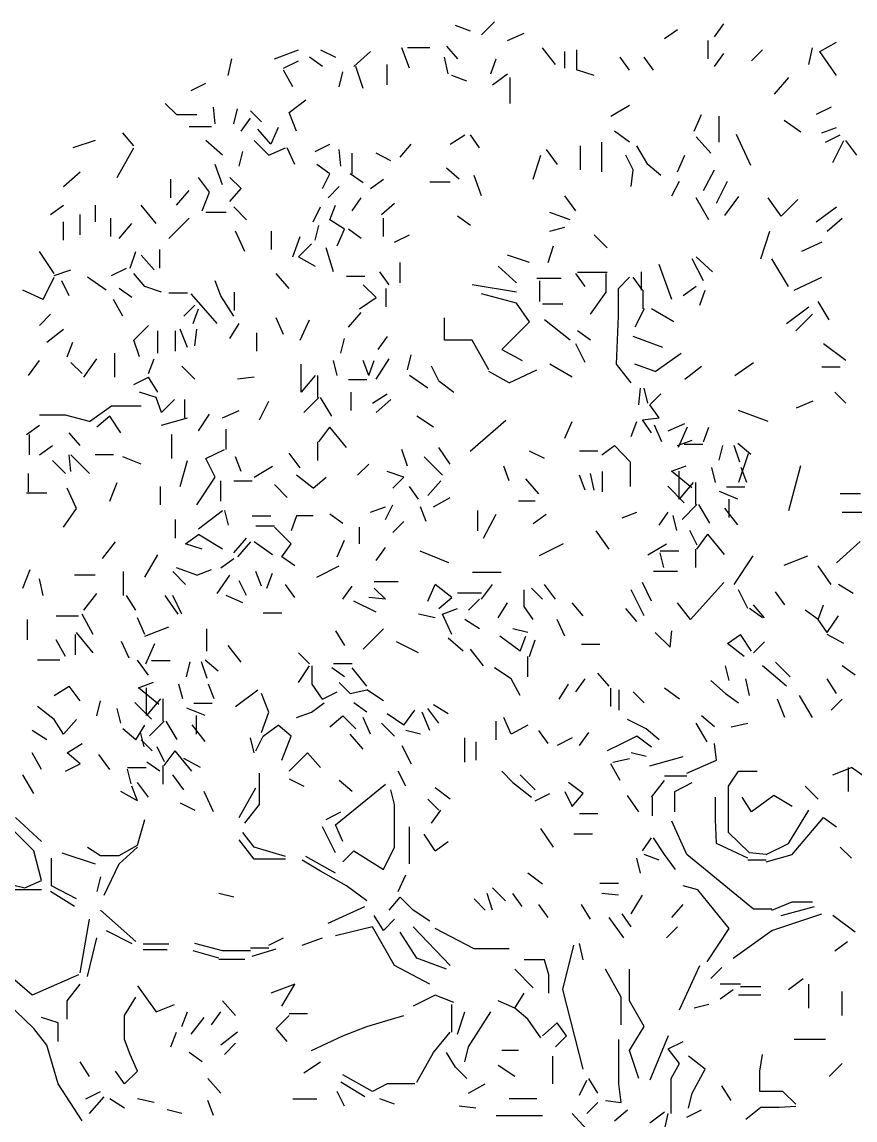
# Model space of a CAD drawing. Header units: inches. Extents: x 23 to 215, y 9 to 133.
# Drawn here: x 80.7 to 140.8, y 53.8 to 132.9 of the extents above; entities that cross this region are included whole.
import ezdxf

# ---------------------------------------------------------------- set-up
doc = ezdxf.new("R2010")
doc.units = ezdxf.units.IN
doc.header["$MEASUREMENT"] = 0
doc.layers.add('Standard', color=7, linetype='Continuous')

# ---------------------------------------------------------------- blocks, each defined once
blk = doc.blocks.new('A$C43622B4E')
at = {"layer": 'Standard', "color": 3, "linetype": 'Continuous'}
for p, q in [((91.333, 122.585), (92.267, 123.519)), ((90.533, 122.852), (89.467, 123.252)), ((93.2, 122.185), (94.4, 122.719)), ((104.533, 122.319), (105.467, 122.985)), ((108.133, 122.452), (108.8, 123.385)), ((107.667, 120.852), (107.667, 122.185)), ((115.733, 121.385), (116.933, 122.052)), ((76.4, 120.852), (78.133, 121.519)), ((79.733, 121.519), (80.8, 120.985)), ((82.133, 120.319), (83.333, 121.385)), ((86.133, 120.185), (85.6, 121.652)), ((87.6, 121.652), (86, 121.652)), ((88.8, 121.785), (89.6, 120.852)), ((96.667, 120.452), (95.733, 121.652)), ((97.333, 120.185), (97.333, 121.385)), ((98.2, 120.052), (98.2, 121.519)), ((108.133, 120.319), (108.8, 121.252)), ((110.8, 120.719), (111.6, 121.519)), ((114.933, 120.452), (115.2, 121.652)), ((116.933, 119.652), (115.733, 121.385)), ((73.067, 119.652), (73.333, 120.852)), ((77.067, 120.185), (78.133, 120.719)), ((79.867, 120.319), (78.933, 120.985)), ((82.8, 118.719), (82.267, 120.319)), ((84.533, 118.985), (84.533, 120.452)), ((88.933, 119.785), (88.667, 120.985)), ((92, 119.785), (92.4, 120.852)), ((102, 120.052), (101.333, 120.985)), ((103.733, 120.052), (103.067, 120.985)), ((77.733, 118.852), (77.067, 120.052)), ((81.067, 118.852), (81.333, 119.919)), ((90.267, 119.252), (89.2, 119.652)), ((92.133, 118.985), (93.2, 119.785)), ((93.4, 117.652), (93.4, 119.519)), ((99.467, 119.652), (98.267, 120.052)), ((112.47, 118.312), (113.499, 119.513)), ((70.4, 118.585), (71.467, 119.119)), ((77.467, 116.985), (78.667, 117.919)), ((69.333, 116.852), (68.533, 117.652)), ((72.133, 116.185), (72, 117.385)), ((73.467, 116.185), (73.733, 117.252)), ((75.467, 116.319), (74.667, 117.119)), ((100.667, 116.719), (102, 117.519)), ((116.533, 117.385), (115.467, 116.852)), ((69.333, 116.852), (70.8, 116.852)), ((74, 115.652), (74.667, 116.585)), ((78, 115.652), (77.467, 116.985)), ((106.667, 115.652), (107.2, 116.852)), ((108.467, 114.852), (108.467, 116.719)), ((114.356, 115.569), (113.156, 116.426)), ((70.267, 115.985), (71.867, 115.985)), ((76.133, 114.719), (75.2, 115.785)), ((76.667, 115.919), (76.133, 114.719)), ((102, 114.852), (100.933, 115.652)), ((115.867, 115.519), (116.933, 115.919)), ((63.467, 114.985), (61.867, 114.452)), ((66.267, 114.585), (65.467, 115.519)), ((72.667, 113.919), (71.467, 114.985)), ((76, 113.919), (74.933, 114.985)), ((89.067, 114.719), (90.133, 115.385)), ((91.2, 114.452), (90.533, 115.385)), ((100, 112.719), (100, 114.852)), ((107.867, 114.052), (106.8, 115.252)), ((110.756, 113.168), (109.727, 115.397)), ((116.133, 114.852), (117.2, 115.385)), ((116.667, 113.385), (117.467, 114.985)), ((118.4, 113.919), (117.6, 114.985)), ((65.067, 112.319), (66.267, 114.452)), ((73.867, 113.119), (74.133, 114.185)), ((76, 113.919), (77.2, 114.452)), ((77.867, 113.252), (77.333, 114.452)), ((79.333, 114.185), (80.4, 114.719)), ((81.2, 113.119), (81.067, 114.319)), ((82, 112.585), (82, 114.052)), ((84.8, 113.519), (83.733, 114.052)), ((85.467, 113.785), (86.267, 114.719)), ((96, 114.319), (96.8, 113.252)), ((98.467, 112.852), (98.467, 114.585)), ((103.333, 113.252), (102.533, 114.585)), ((72.667, 111.785), (72.133, 113.252)), ((80.4, 112.585), (79.467, 113.252)), ((95.067, 112.185), (95.6, 113.919)), ((102.267, 112.852), (101.733, 113.919)), ((104.267, 112.452), (103.333, 113.252)), ((105.467, 112.719), (106, 113.919)), ((61.2, 111.652), (62.4, 112.719)), ((79.867, 111.519), (80.4, 112.585)), ((82.8, 111.919), (81.867, 112.585)), ((89.733, 112.185), (88.8, 112.985)), ((91.333, 110.985), (90.8, 112.452)), ((102.133, 111.652), (102.267, 112.852)), ((107.333, 111.385), (108.133, 112.852)), ((68.933, 110.852), (68.933, 112.185)), ((71.733, 111.252), (70.933, 112.319)), ((74, 111.519), (73.2, 112.319)), ((80.267, 110.852), (81.067, 111.652)), ((83.333, 111.519), (84.267, 112.185)), ((89.067, 111.985), (87.6, 111.985)), ((105.067, 110.985), (105.6, 112.052)), ((108.267, 110.452), (109.067, 112.052)), ((69.333, 110.319), (70.267, 111.385)), ((71.2, 109.919), (71.733, 111.252)), ((73.2, 110.585), (74, 111.519)), ((82, 109.919), (82.667, 110.852)), ((98.133, 109.919), (97.333, 110.985)), ((107.733, 109.252), (106.8, 110.852)), ((108.87, 109.568), (109.898, 110.939)), ((112.933, 109.519), (112, 110.852)), ((60.267, 109.652), (61.2, 110.319)), ((63.467, 110.319), (63.467, 109.119)), ((67.867, 108.985), (66.8, 110.319)), ((74.4, 109.252), (73.467, 110.185)), ((79.2, 109.119), (79.733, 110.185)), ((80.4, 109.252), (80.8, 110.319)), ((84.133, 109.652), (85.067, 110.452)), ((112.933, 109.519), (114.133, 110.719)), ((115.467, 109.119), (116.933, 110.185)), ((62.4, 108.185), (62.4, 109.652)), ((64.6, 108.052), (64.6, 109.385)), ((68.8, 107.919), (70.267, 109.385)), ((72.933, 109.785), (71.467, 109.785)), ((81.467, 108.585), (80.4, 109.252)), ((84.267, 108.052), (84.267, 109.385)), ((90.533, 108.852), (89.6, 109.519)), ((97.733, 109.252), (96.267, 109.785)), ((116.267, 108.452), (117.333, 109.385)), ((61.2, 107.785), (61.2, 109.119)), ((65.2, 107.919), (66.133, 108.985)), ((74.267, 106.985), (73.6, 108.452)), ((76.2, 107.119), (76.2, 108.452)), ((79.333, 107.785), (79.6, 108.852)), ((80.933, 107.385), (81.467, 108.585)), ((82.667, 107.919), (81.733, 108.585)), ((96.267, 108.452), (97.333, 108.719)), ((111.467, 106.452), (112.133, 108.452)), ((77.733, 106.585), (78.267, 108.052)), ((85.067, 107.652), (86.133, 108.185)), ((100.4, 107.252), (99.467, 108.185)), ((115.867, 107.652), (114.4, 106.985)), ((60.533, 105.385), (59.467, 106.985)), ((66, 105.785), (66.4, 106.985)), ((68.133, 105.785), (68.133, 107.119)), ((78.133, 106.585), (79.067, 107.519)), ((80.667, 105.519), (80.133, 107.252)), ((96.133, 106.185), (96.533, 107.385)), ((67.733, 105.652), (66.8, 106.719)), ((78.133, 106.585), (79.333, 105.919)), ((85.467, 104.719), (85.467, 106.185)), ((94.8, 106.185), (93.2, 106.719)), ((105.067, 103.519), (104.133, 106.052)), ((107.333, 104.852), (106.533, 106.452)), ((108, 105.519), (106.8, 106.585)), ((113.467, 104.452), (112.267, 106.452)), ((60.533, 105.252), (61.733, 105.652)), ((64.667, 105.252), (65.733, 105.785)), ((67.067, 104.452), (66.267, 105.385)), ((77.467, 104.319), (76.533, 105.385)), ((84.667, 104.585), (84, 105.519)), ((93.867, 104.719), (92.533, 105.919)), ((98.8, 104.452), (98.133, 105.385)), ((100.4, 105.452), (98.267, 105.452)), ((100.333, 104.052), (100.333, 105.385)), ((102.867, 104.185), (102.867, 105.519)), ((59.733, 103.519), (60.533, 105.119)), ((61.6, 103.785), (61.067, 104.852)), ((64.267, 104.185), (62.933, 105.119)), ((72.533, 103.785), (72.133, 104.852)), ((82.933, 105.185), (81.6, 105.185)), ((83.733, 103.652), (82.8, 104.585)), ((93.867, 104.052), (90.667, 104.585)), ((95.333, 105.052), (97.067, 105.052)), ((95.533, 103.385), (95.533, 104.852)), ((101.2, 104.319), (102, 105.119)), ((102.933, 104.185), (102.267, 105.119)), ((113.867, 104.185), (115.867, 105.119)), ((59.733, 103.519), (58.267, 104.185)), ((66.133, 103.652), (65.2, 104.319)), ((68.267, 104.052), (67.067, 104.452)), ((70.133, 103.985), (68.8, 103.985)), ((71.467, 102.719), (70.4, 103.919)), ((73.467, 102.319), (72.533, 103.785)), ((73.533, 102.719), (73.533, 104.052)), ((84.467, 102.985), (84.467, 104.319)), ((93.867, 103.252), (91.333, 103.919)), ((99.2, 102.452), (100.333, 104.052)), ((101.2, 102.319), (101.2, 104.319)), ((103, 102.852), (103, 104.185)), ((106.8, 104.452), (105.867, 103.785)), ((107.067, 103.119), (107.467, 104.185)), ((65.467, 102.319), (64.8, 103.519)), ((69.867, 102.319), (70.667, 103.119)), ((82.533, 102.852), (83.733, 103.652)), ((94.8, 101.919), (93.867, 103.252)), ((97.2, 103.185), (95.733, 103.185)), ((113.333, 101.785), (114.933, 102.985)), ((116.4, 102.052), (115.6, 103.385)), ((59.467, 101.652), (60.267, 102.452)), ((70.533, 101.785), (70.933, 102.852)), ((72.267, 101.785), (71.467, 102.719)), ((77.067, 100.985), (76.533, 102.185)), ((81.733, 101.519), (82.667, 102.585)), ((88.667, 100.585), (88.667, 102.185)), ((101.067, 98.852), (101.2, 102.319)), ((103.067, 102.852), (102.4, 101.519)), ((105.2, 101.919), (103.6, 102.852)), ((114, 101.252), (115.2, 102.452)), ((60, 100.452), (61.2, 101.385)), ((66.267, 100.585), (67.333, 101.652)), ((70.133, 100.052), (69.6, 101.385)), ((70.667, 100.185), (70.8, 101.385)), ((73.2, 100.719), (73.867, 101.785)), ((78.267, 100.585), (78.933, 102.052)), ((92.8, 99.919), (94.8, 101.919)), ((97.733, 100.585), (95.867, 102.052)), ((66.667, 99.385), (66.267, 100.585)), ((68, 99.652), (68, 101.252)), ((69.267, 99.785), (69.267, 101.252)), ((75.133, 99.785), (75.133, 101.119)), ((81.2, 99.652), (81.467, 100.719)), ((84.533, 100.852), (83.867, 99.919)), ((90.667, 100.585), (88.667, 100.585)), ((91.867, 98.452), (90.667, 100.585)), ((99.2, 100.585), (98.267, 101.252)), ((104.4, 100.052), (102.267, 100.852)), ((61.467, 99.385), (61.867, 100.452)), ((92.8, 99.919), (94.267, 99.119)), ((98.8, 98.985), (98.133, 100.319)), ((117.6, 99.119), (116, 100.319)), ((58.667, 98.052), (59.467, 99.119)), ((62.533, 98.185), (61.733, 98.985)), ((62.667, 97.919), (63.6, 99.252)), ((64.867, 99.652), (64.867, 97.919)), ((67.333, 98.185), (67.733, 99.252)), ((80.933, 98.052), (80.667, 99.119)), ((83.2, 98.052), (82.8, 99.119)), ((83.2, 98.052), (83.6, 99.119)), ((83.733, 97.785), (84.667, 99.252)), ((86, 98.452), (86.267, 99.519)), ((103.867, 98.319), (105.733, 99.652)), ((109.6, 98.052), (110.933, 98.985)), ((70.667, 97.785), (69.733, 98.719)), ((78.333, 96.852), (78.333, 98.852)), ((88.267, 97.652), (87.733, 98.719)), ((93.333, 97.519), (91.867, 98.319)), ((93.333, 97.519), (95.333, 98.452)), ((97.867, 97.919), (96.267, 98.852)), ((102.133, 97.519), (101.067, 98.852)), ((103.867, 98.319), (102.4, 98.852)), ((106, 97.785), (107.2, 98.719)), ((117.2, 98.652), (115.867, 98.652)), ((66.267, 97.385), (67.333, 97.919)), ((68, 96.852), (67.333, 97.919)), ((74.933, 97.919), (73.733, 97.785)), ((79.333, 98.052), (78.333, 96.852)), ((79.533, 96.452), (79.533, 98.052)), ((83.067, 97.719), (81.733, 97.719)), ((87.467, 97.119), (86.133, 98.052)), ((88.267, 97.652), (89.333, 96.852)), ((67.867, 96.452), (66.667, 96.852)), ((81.933, 95.519), (81.933, 96.852)), ((83.467, 96.052), (84.533, 96.719)), ((102.667, 95.919), (102.8, 97.119)), ((103.333, 96.052), (103.067, 97.119)), ((103.467, 95.919), (104.267, 96.719)), ((117.6, 96.052), (116.8, 96.852)), ((63.067, 94.719), (64.667, 95.852)), ((64.667, 95.852), (66.8, 95.852)), ((68.267, 95.385), (67.867, 96.452)), ((68.267, 95.385), (69.2, 96.319)), ((69.933, 94.985), (69.933, 96.319)), ((75.333, 94.852), (76, 96.185)), ((78.533, 95.385), (79.6, 96.452)), ((80.533, 95.119), (79.733, 96.452)), ((83.733, 95.385), (84.8, 96.319)), ((104.133, 94.985), (103.467, 95.919)), ((115.214, 96.193), (114.014, 95.679)), ((61.333, 95.185), (59.467, 95.185)), ((63.067, 94.719), (61.333, 95.185)), ((64.533, 95.119), (63.6, 94.319)), ((65.333, 93.919), (64.533, 95.119)), ((68.267, 94.452), (70.133, 94.985)), ((70.933, 94.052), (71.733, 95.252)), ((72.667, 94.985), (73.867, 95.519)), ((87.867, 94.319), (86.667, 95.119)), ((102.933, 94.852), (104.133, 94.985)), ((112, 94.719), (109.867, 95.519)), ((58.533, 93.785), (59.467, 94.452)), ((72.933, 92.719), (72.933, 94.185)), ((79.6, 93.252), (80.4, 94.319)), ((81.6, 92.852), (80.4, 94.319)), ((90.522, 92.592), (93.094, 94.821)), ((97.333, 93.519), (97.867, 94.719)), ((102.133, 93.652), (102.533, 94.719)), ((103.6, 93.919), (102.933, 94.852)), ((104.33, 93.269), (103.797, 94.469)), ((104.8, 94.052), (106, 94.585)), ((105.53, 92.869), (106.197, 94.336)), ((107.333, 93.252), (107.733, 94.319)), ((58.733, 92.319), (58.733, 93.785)), ((62.4, 92.985), (61.6, 93.919)), ((69, 92.052), (69, 93.785)), ((105.467, 92.985), (106.533, 93.385)), ((59.467, 92.319), (60.4, 92.985)), ((71.467, 92.052), (72.8, 92.719)), ((79.533, 91.919), (79.533, 93.252)), ((86, 91.519), (85.6, 92.719)), ((89.067, 91.652), (88.267, 92.852)), ((100, 92.319), (100.933, 92.985)), ((102.067, 91.785), (100.933, 92.985)), ((107.29, 93.073), (105.957, 93.073)), ((108.463, 91.936), (108.73, 93.003)), ((109.957, 91.806), (109.557, 93.006)), ((110.757, 92.34), (109.823, 93.14)), ((61.333, 90.985), (60.4, 91.919)), ((61.733, 91.119), (61.6, 92.319)), ((63.067, 90.985), (61.733, 92.319)), ((64.8, 92.319), (63.467, 92.319)), ((66.8, 91.652), (65.467, 92.185)), ((69.6, 90.052), (70.133, 91.919)), ((72.133, 90.719), (71.467, 92.052)), ((74, 91.119), (73.6, 92.185)), ((78.267, 91.385), (77.467, 92.452)), ((88.533, 90.852), (87.2, 92.185)), ((95.867, 92.052), (94.8, 92.585)), ((99.733, 92.585), (98.4, 92.585)), ((109.898, 90.363), (110.584, 92.421)), ((74.933, 90.719), (76.267, 91.519)), ((82.4, 90.852), (83.2, 91.652)), ((85.733, 90.719), (84.533, 91.119)), ((93.333, 90.452), (92.933, 91.519)), ((100.067, 89.652), (100.067, 91.119)), ((102.067, 90.052), (102.067, 91.785)), ((105.023, 91.14), (106.09, 91.54)), ((106.49, 89.94), (105.023, 91.14)), ((105.597, 89.136), (105.597, 91.136)), ((108.197, 90.336), (107.93, 91.403)), ((110.463, 90.336), (110.063, 91.403)), ((113.499, 88.306), (114.356, 91.564)), ((58.667, 89.652), (58.667, 90.985)), ((64.533, 88.985), (65.067, 90.319)), ((70.8, 88.719), (72.133, 90.719)), ((72.533, 88.985), (72.533, 90.452)), ((73.467, 90.452), (74.8, 90.452)), ((79.2, 89.919), (78, 90.852)), ((79.2, 89.919), (80.133, 90.719)), ((84.933, 89.919), (85.733, 90.719)), ((87.467, 89.385), (88.4, 90.452)), ((95.467, 89.519), (94.533, 90.585)), ((98.8, 89.785), (98.4, 90.852)), ((99.467, 89.785), (99.2, 90.985)), ((106.597, 90.336), (105.597, 89.136)), ((106.797, 88.736), (106.797, 90.336)), ((58.533, 89.585), (60, 89.585)), ((62.133, 88.452), (61.467, 89.919)), ((68.2, 88.719), (68.2, 90.052)), ((77.333, 89.252), (76.4, 90.185)), ((86.8, 89.119), (86.133, 90.052)), ((105.957, 88.873), (104.757, 90.073)), ((109.823, 89.14), (108.49, 89.673)), ((110.33, 90.003), (108.997, 90.003)), ((118.667, 89.519), (117.2, 89.519)), ((84.4, 87.652), (84.933, 88.719)), ((87.867, 88.585), (89.067, 89.252)), ((95.2, 88.985), (94, 88.985)), ((105.797, 87.669), (106.863, 88.736)), ((107.797, 87.403), (106.997, 88.736)), ((109.197, 87.803), (109.197, 89.136)), ((61.2, 87.119), (62.133, 88.452)), ((70.933, 86.985), (72.667, 88.319)), ((72.8, 88.319), (73.067, 87.252)), ((74.8, 87.919), (76.133, 87.919)), ((78, 87.919), (77.6, 86.852)), ((79.2, 87.919), (78, 87.919)), ((81.333, 87.385), (80.4, 88.052)), ((83.333, 88.185), (84.4, 88.585)), ((87.333, 87.519), (86.933, 88.585)), ((91.067, 86.852), (91.067, 88.319)), ((91.467, 86.319), (92.4, 88.052)), ((95.067, 87.385), (96, 88.052)), ((101.467, 87.785), (102.533, 88.185)), ((104.133, 87.252), (104.8, 88.185)), ((105.423, 86.873), (105.157, 87.94)), ((109.823, 87.273), (108.89, 88.473)), ((117.333, 88.185), (119.2, 88.185)), ((69.267, 86.319), (69.267, 87.652)), ((76.4, 87.185), (75.067, 87.185)), ((77.6, 85.919), (76.4, 87.119)), ((82.533, 85.919), (82.533, 87.119)), ((84.933, 86.719), (85.733, 87.519)), ((70, 85.919), (70.933, 86.585)), ((72.667, 85.519), (70.933, 86.585)), ((73.467, 85.252), (74.4, 86.319)), ((100.533, 85.519), (99.6, 86.852)), ((106.89, 85.806), (106.357, 86.873)), ((106.863, 85.536), (107.663, 86.603)), ((108.863, 85.136), (107.663, 86.603)), ((64, 84.852), (64.933, 86.052)), ((71.2, 85.519), (70, 85.919)), ((74.667, 86.052), (73.733, 84.985)), ((76.267, 85.119), (74.933, 86.052)), ((76.933, 84.985), (77.6, 85.919)), ((80.933, 84.985), (81.467, 86.185)), ((83.733, 84.719), (84.4, 85.652)), ((97.21, 85.905), (95.495, 85.048)), ((103.333, 85.119), (104.667, 85.919)), ((106.797, 84.203), (106.797, 85.536)), ((116.928, 84.533), (118.643, 86.077)), ((67.067, 83.519), (68, 85.119)), ((72.533, 84.185), (73.467, 84.852)), ((77.867, 84.319), (76.933, 84.985)), ((88.979, 84.533), (86.922, 85.391)), ((104.223, 85.406), (105.557, 85.406)), ((104.49, 84.206), (104.223, 85.273)), ((109.555, 82.99), (110.927, 85.048)), ((113.156, 84.362), (114.871, 85.048)), ((58.267, 82.719), (58.8, 84.052)), ((65.533, 82.185), (65.533, 83.919)), ((70, 82.985), (69.067, 83.919)), ((70.8, 83.652), (69.333, 84.185)), ((70.8, 83.652), (71.867, 84.052)), ((75.467, 82.852), (75.067, 83.919)), ((79.467, 83.519), (81.067, 84.319)), ((105.467, 83.919), (103.733, 83.919)), ((116.533, 82.985), (115.6, 84.319)), ((59.733, 82.185), (59.467, 83.385)), ((63.467, 83.652), (62, 83.652)), ((72.267, 82.319), (73.2, 83.652)), ((74.4, 82.185), (73.867, 83.252)), ((75.867, 82.719), (76.267, 83.785)), ((83.6, 83.185), (85.333, 83.185)), ((92.752, 83.848), (90.694, 83.848)), ((103.6, 81.785), (102.933, 83.119)), ((106.4, 80.452), (108.8, 83.119)), ((62.667, 81.119), (63.6, 82.319)), ((77.867, 82.052), (77.2, 82.985)), ((81.333, 81.919), (82, 82.852)), ((84.4, 81.919), (83.6, 82.719)), ((87.467, 81.785), (88, 82.985)), ((89.2, 82.052), (88, 82.985)), ((89.6, 82.385), (91.333, 82.385)), ((91.333, 81.919), (92.133, 82.985)), ((94.4, 81.385), (94.4, 82.585)), ((95.733, 81.919), (94.933, 82.719)), ((96.667, 81.919), (95.867, 82.985)), ((103.067, 80.719), (102.133, 82.585)), ((110.533, 81.252), (109.867, 82.585)), ((113.2, 81.519), (112.533, 82.452)), ((118.133, 82.319), (117.067, 82.985)), ((66.4, 81.119), (65.733, 82.185)), ((69.467, 80.852), (68.533, 82.185)), ((69.733, 80.852), (69.067, 82.185)), ((74.133, 81.652), (72.933, 82.185)), ((83.733, 80.985), (82.133, 81.785)), ((84.4, 81.919), (83.2, 82.052)), ((88.267, 81.252), (89.2, 82.052)), ((90.4, 81.119), (91.2, 81.919)), ((92.533, 80.585), (93.2, 81.652)), ((98.667, 80.719), (97.867, 81.652)), ((106.4, 80.452), (105.467, 81.652)), ((111.733, 80.585), (110.933, 81.519)), ((115.6, 80.452), (116, 81.519)), ((60.667, 80.719), (62.267, 80.719)), ((63.333, 79.385), (62.533, 80.852)), ((76.933, 80.919), (75.6, 80.919)), ((88, 80.585), (86.8, 80.852)), ((88.533, 80.852), (89.6, 81.252)), ((89.2, 79.385), (88.533, 80.852)), ((95.067, 80.452), (94.4, 81.385)), ((102.533, 80.319), (101.733, 81.252)), ((111.6, 80.585), (110.667, 81.252)), ((115.6, 80.452), (114.667, 81.119)), ((116.267, 79.519), (117.067, 80.719)), ((58.6, 78.985), (58.6, 80.452)), ((67.067, 79.385), (66.533, 80.585)), ((91.2, 79.785), (90.133, 80.452)), ((97.333, 79.252), (96.8, 80.452)), ((116.267, 79.519), (115.6, 80.452)), ((62.067, 77.919), (62.067, 79.385)), ((63.333, 78.052), (62.133, 79.519)), ((67.067, 79.252), (68.8, 79.919)), ((71.533, 78.185), (71.533, 79.785)), ((80.8, 79.652), (81.467, 78.585)), ((82.8, 78.319), (84.267, 79.785)), ((94.133, 78.185), (92.667, 79.252)), ((94.667, 79.519), (93.6, 79.785)), ((94.133, 78.185), (94.533, 79.252)), ((104.933, 78.452), (103.867, 79.519)), ((104.933, 78.452), (105.067, 79.652)), ((109.067, 78.719), (110, 79.385)), ((110.8, 78.185), (110, 79.385)), ((117.467, 78.719), (116.267, 79.385)), ((61.333, 77.785), (60.667, 78.985)), ((65.921, 77.666), (65.388, 78.866)), ((67.121, 77.266), (67.788, 78.732)), ((74, 77.385), (73.067, 78.585)), ((86.8, 78.052), (85.2, 78.852)), ((90, 78.185), (88.933, 79.119)), ((94.8, 77.785), (95.2, 78.985)), ((99.867, 78.652), (98.533, 78.652)), ((110.267, 77.785), (109.067, 78.719)), ((110.933, 78.052), (111.733, 78.852)), ((78.933, 77.252), (78.133, 78.052)), ((91.467, 77.119), (90.533, 78.319)), ((94.667, 76.319), (94.667, 77.785)), ((60.933, 77.519), (59.333, 77.519)), ((67.333, 76.452), (66.533, 77.519)), ((68.881, 77.47), (67.548, 77.47)), ((70.055, 76.332), (70.321, 77.399)), ((71.548, 76.203), (71.148, 77.403)), ((72.348, 76.736), (71.415, 77.536)), ((78.133, 75.919), (78.933, 77.119)), ((79.133, 75.785), (79.133, 77.119)), ((81.467, 76.319), (80.533, 76.985)), ((82, 77.252), (80.667, 77.252)), ((83.067, 75.652), (82, 76.985)), ((93.467, 76.185), (92.267, 76.985)), ((109.2, 76.052), (108.933, 77.119)), ((113.333, 75.652), (111.6, 77.119)), ((113.6, 76.319), (112.533, 77.385)), ((118.267, 76.452), (117.333, 77.119)), ((94.133, 74.985), (93.467, 76.185)), ((98.133, 75.252), (98.8, 76.185)), ((100.533, 75.652), (99.733, 76.585)), ((108.933, 75.119), (107.867, 76.052)), ((110.667, 74.985), (110.4, 76.185)), ((116.933, 75.119), (116.267, 76.185)), ((60.533, 74.985), (61.6, 75.652)), ((62.4, 74.585), (61.6, 75.652)), ((66.615, 75.536), (67.681, 75.936)), ((68.081, 74.336), (66.615, 75.536)), ((67.188, 73.532), (67.188, 75.532)), ((69.788, 74.732), (69.521, 75.799)), ((72.055, 74.732), (71.655, 75.799)), ((73.6, 74.185), (75.2, 75.385)), ((79.867, 74.719), (79.133, 75.785)), ((79.867, 74.719), (80.933, 75.252)), ((81.867, 75.119), (81.067, 75.919)), ((81.867, 75.119), (83.067, 75.385)), ((84.267, 74.585), (83.067, 75.385)), ((96.933, 74.719), (97.6, 75.785)), ((100.667, 74.185), (100.667, 75.519)), ((101.267, 73.919), (101.267, 75.385)), ((103.067, 74.452), (102.267, 75.252)), ((105.6, 74.719), (104.533, 75.519)), ((63.6, 73.519), (63.867, 74.585)), ((67.548, 73.27), (66.348, 74.47)), ((68.188, 74.732), (67.188, 73.532)), ((68.388, 73.132), (68.388, 74.732)), ((71.921, 74.399), (70.588, 74.399)), ((76, 73.785), (75.467, 75.119)), ((79.067, 73.785), (80, 74.452)), ((83.067, 73.785), (82.133, 74.452)), ((108.933, 75.119), (109.867, 74.452)), ((113.2, 73.385), (112.667, 74.719)), ((115.2, 73.385), (114.267, 74.985)), ((116.533, 73.919), (117.333, 74.719)), ((60.533, 73.252), (59.333, 74.185)), ((65.333, 72.985), (65.067, 74.052)), ((71.415, 73.536), (70.081, 74.07)), ((75.467, 72.319), (76, 73.785)), ((78, 73.385), (79.067, 73.785)), ((85.733, 72.852), (84.533, 73.652)), ((85.733, 72.852), (86.533, 73.919)), ((87.6, 72.452), (87.067, 73.785)), ((88.267, 72.985), (87.467, 74.052)), ((88.933, 73.652), (87.867, 74.319)), ((61.2, 72.185), (60.533, 73.252)), ((61.2, 72.185), (62.133, 73.252)), ((66.4, 71.785), (67.067, 72.852)), ((67.388, 72.066), (68.455, 73.132)), ((69.388, 71.799), (68.588, 73.132)), ((71.415, 71.67), (70.481, 72.87)), ((70.788, 72.199), (70.788, 73.532)), ((75.6, 72.052), (76.667, 72.852)), ((77.6, 72.052), (76.667, 72.852)), ((80.4, 72.719), (81.333, 73.519)), ((81.333, 73.519), (82.267, 72.585)), ((83.333, 72.185), (82.8, 73.385)), ((85.067, 72.052), (84.133, 72.985)), ((92.4, 71.785), (92.4, 73.119)), ((93.467, 72.185), (92.933, 73.385)), ((94.667, 72.852), (93.467, 72.185)), ((103.2, 72.585), (101.867, 73.252)), ((107.6, 71.652), (106.8, 72.985)), ((108.133, 72.719), (107.2, 73.519)), ((109.333, 72.719), (110.533, 72.985)), ((60, 71.785), (58.933, 72.452)), ((66.4, 71.785), (65.467, 72.585)), ((67.015, 71.27), (66.748, 72.336)), ((75.067, 70.985), (75.6, 72.052)), ((76.933, 70.319), (77.6, 72.052)), ((82.8, 71.119), (81.867, 72.185)), ((86.933, 72.185), (85.867, 72.452)), ((96.133, 71.519), (95.467, 72.452)), ((98.4, 71.385), (99.067, 72.319)), ((102.533, 72.052), (101.467, 71.519)), ((103.6, 71.252), (102.533, 72.052)), ((104.133, 71.785), (103.2, 72.585)), ((61.467, 70.852), (62.533, 71.519)), ((67.6, 70.985), (66.8, 71.785)), ((68.481, 70.203), (67.948, 71.27)), ((74.933, 70.852), (74.667, 71.919)), ((85.6, 71.385), (86.267, 70.052)), ((90.133, 70.185), (90.133, 71.919)), ((90.933, 71.652), (90.933, 70.319)), ((97.867, 71.919), (96.8, 71.385)), ((101.467, 71.519), (100.4, 70.985)), ((108.267, 70.319), (108.133, 71.519)), ((59.6, 69.652), (58.933, 70.852)), ((62.4, 70.052), (61.467, 70.852)), ((64.533, 69.652), (63.733, 70.719)), ((68.455, 69.932), (69.255, 70.999)), ((70.455, 69.532), (69.255, 70.999)), ((71.067, 69.785), (69.867, 70.452)), ((77.467, 69.519), (78.8, 70.852)), ((78.8, 70.852), (79.733, 69.785)), ((100.8, 70.185), (102, 70.452)), ((103.2, 70.585), (102.133, 70.852)), ((103.467, 69.919), (105.867, 70.585)), ((61.333, 69.519), (62.4, 70.052)), ((65.815, 69.803), (67.148, 69.803)), ((66.081, 68.603), (65.815, 69.67)), ((68.133, 69.519), (67.2, 70.185)), ((68.388, 68.599), (68.388, 69.932)), ((101.333, 68.852), (100.667, 70.052)), ((106.133, 69.385), (108.267, 70.319)), ((116.667, 69.252), (118, 69.785)), ((117.8, 68.052), (117.8, 69.785)), ((119.333, 68.852), (118, 69.785)), ((59.067, 67.919), (58.267, 69.252)), ((69.867, 68.185), (69.067, 69.252)), ((75.333, 67.119), (75.333, 69.385)), ((77.467, 68.985), (78.533, 68.452)), ((82, 68.052), (81.067, 68.852)), ((85.867, 68.452), (85.333, 69.519)), ((93.6, 68.719), (92.8, 69.519)), ((95.2, 68.185), (94.133, 69.252)), ((103.6, 67.652), (104.533, 68.852)), ((104.533, 69.185), (106.133, 69.185)), ((109.133, 68.452), (109.867, 69.519)), ((109.867, 69.519), (111.2, 69.519)), ((66.533, 67.385), (66.133, 68.452)), ((67.333, 67.652), (66.533, 68.719)), ((73.867, 66.185), (75.067, 68.319)), ((80.8, 65.652), (84.4, 68.585)), ((85.067, 67.119), (84.8, 68.185)), ((89.067, 67.519), (88, 68.319)), ((93.6, 68.719), (94.933, 67.652)), ((98.667, 67.919), (97.6, 68.719)), ((105.267, 68.052), (106.533, 68.719)), ((109.133, 65.119), (109.133, 68.452)), ((115.6, 67.519), (114.667, 68.452)), ((66.533, 67.385), (65.333, 68.052)), ((72, 66.585), (71.333, 68.052)), ((88.267, 66.719), (87.467, 67.519)), ((95.2, 67.385), (96.267, 67.919)), ((97.333, 68.052), (97.867, 66.985)), ((97.867, 66.985), (98.667, 67.919)), ((102.667, 66.585), (101.867, 67.785)), ((103.667, 66.319), (103.667, 67.652)), ((105.267, 66.585), (105.267, 68.052)), ((108.2, 66.052), (108.2, 67.652)), ((110.8, 66.585), (110.133, 67.652)), ((112.4, 67.785), (110.8, 66.585)), ((113.733, 66.985), (112.4, 67.785)), ((69.6, 67.252), (70.667, 66.719)), ((74.267, 65.785), (75.333, 67.119)), ((80.133, 66.052), (81.2, 66.585)), ((85.067, 64.052), (85.067, 67.119)), ((87.733, 65.785), (88.4, 66.719)), ((113.467, 64.319), (114.933, 66.719)), ((59.6, 64.452), (57.733, 66.185)), ((66.533, 64.185), (67.067, 66.052)), ((99.733, 66.452), (98.4, 66.452)), ((106.133, 63.519), (105.067, 65.919)), ((108.267, 64.319), (108.2, 66.052)), ((113.733, 63.519), (116, 66.185)), ((116, 66.185), (116.933, 65.519)), ((59.067, 63.785), (57.6, 65.252)), ((74.933, 64.052), (74.133, 65.119)), ((80.8, 63.652), (79.867, 65.519)), ((81.333, 64.452), (80.8, 65.652)), ((86.133, 62.852), (86.133, 65.519)), ((88, 63.785), (87.2, 64.985)), ((96.533, 64.052), (95.6, 65.385)), ((99.333, 64.985), (98, 64.985)), ((110.667, 63.652), (109.133, 65.119)), ((65.2, 63.452), (66.533, 64.185)), ((74.933, 63.185), (73.867, 64.585)), ((88, 63.785), (88.933, 64.452)), ((102.933, 63.785), (103.6, 64.719)), ((104.533, 63.519), (103.733, 64.719)), ((110.533, 63.252), (108.267, 64.319)), ((111.867, 63.519), (113.467, 64.319)), ((59.6, 61.652), (59.067, 63.785)), ((61.067, 63.652), (63.467, 62.852)), ((62.933, 64.052), (63.867, 63.452)), ((63.867, 63.452), (65.2, 63.452)), ((65.2, 62.852), (66.533, 64.052)), ((77.2, 63.385), (74.933, 64.052)), ((80.8, 62.185), (78.667, 63.385)), ((81.333, 62.985), (82.133, 63.785)), ((82.133, 63.785), (84.267, 62.452)), ((84.267, 62.452), (85.067, 64.052)), ((104.133, 63.119), (103.067, 63.519)), ((105.333, 62.452), (104.533, 63.519)), ((110.933, 59.585), (106.133, 63.519)), ((111.867, 63.519), (110.667, 63.652)), ((111.867, 62.985), (113.733, 63.519)), ((118, 63.252), (117.2, 64.052)), ((60.333, 61.252), (60.333, 63.252)), ((64.133, 60.585), (65.2, 62.852)), ((77.2, 63.185), (74.933, 63.185)), ((79.733, 62.319), (78.4, 63.119)), ((102.8, 62.185), (102.533, 63.252)), ((111.867, 63.119), (110.533, 63.119)), ((54.533, 62.052), (58.4, 61.119)), ((63.867, 61.919), (63.6, 60.852)), ((81.6, 61.252), (79.733, 62.319)), ((85.333, 60.852), (85.867, 62.052)), ((95.733, 61.385), (94.667, 62.185)), ((59.6, 60.985), (57.2, 60.985)), ((58.4, 61.119), (59.6, 61.652)), ((62.133, 60.319), (60.333, 61.252)), ((83.067, 60.185), (81.6, 61.252)), ((93.067, 60.185), (92.133, 61.119)), ((99.867, 61.452), (101.2, 61.452)), ((106.933, 60.985), (105.867, 61.252)), ((109.2, 58.185), (106.933, 60.985)), ((62, 59.785), (60.267, 60.852)), ((73.467, 60.452), (72.4, 60.719)), ((84.667, 59.519), (85.467, 60.452)), ((86.4, 59.519), (85.467, 60.452)), ((91.6, 59.519), (90.8, 60.319)), ((92.133, 59.519), (91.733, 60.719)), ((94.267, 59.785), (93.6, 60.719)), ((101.2, 60.585), (100, 60.719)), ((102.133, 59.252), (102.933, 60.585)), ((66.4, 57.252), (63.867, 59.519)), ((80.267, 58.585), (82.933, 59.785)), ((87.6, 58.719), (86.4, 59.519)), ((96.133, 58.985), (95.467, 59.919)), ((99.2, 58.852), (98.533, 59.919)), ((105.067, 58.985), (105.867, 59.919)), ((112.267, 59.585), (110.933, 59.585)), ((112.267, 59.519), (113.733, 60.119)), ((112.933, 59.119), (115.333, 59.785)), ((113.733, 60.119), (115.2, 60.119)), ((62.4, 54.985), (63.067, 58.852)), ((84.267, 58.052), (83.6, 59.119)), ((85.067, 58.852), (84.267, 58.052)), ((101.6, 57.519), (100.533, 58.985)), ((102.133, 58.319), (101.467, 59.252)), ((112.267, 58.052), (115.867, 59.252)), ((118.267, 57.919), (116.667, 59.119)), ((64.267, 58.052), (66.133, 57.119)), ((83.467, 58.319), (80.8, 57.652)), ((85.067, 55.519), (83.467, 58.319)), ((86.667, 56.052), (85.467, 57.919)), ((86.4, 58.319), (89.067, 55.519)), ((90.8, 56.719), (88, 58.185)), ((104.667, 57.519), (105.467, 58.319)), ((107.6, 55.785), (109.2, 58.185)), ((109.467, 56.052), (112.267, 58.052)), ((58.933, 53.385), (54.267, 57.385)), ((62.933, 54.719), (63.6, 57.519)), ((68.8, 57.052), (66.933, 57.052)), ((72.667, 56.585), (70.667, 57.119)), ((76, 56.985), (77.067, 57.519)), ((78.4, 56.985), (79.867, 57.519)), ((97.2, 53.785), (98, 56.985)), ((98.667, 55.919), (98.4, 57.119)), ((116.8, 56.585), (117.733, 57.252)), ((68.667, 56.652), (66.933, 56.652)), ((72.4, 56.052), (70.533, 56.585)), ((74.667, 56.585), (72.667, 56.585)), ((74.667, 56.785), (76, 56.785)), ((74.8, 56.185), (76.533, 56.719)), ((93.333, 56.719), (90.8, 56.719)), ((72.4, 55.985), (74.267, 55.985)), ((87.6, 54.185), (85.067, 55.519)), ((88.8, 55.252), (86.667, 56.052)), ((95.867, 55.919), (94.4, 55.919)), ((96.2, 54.852), (95.867, 55.919)), ((105.6, 52.319), (107.067, 55.519)), ((62.267, 54.852), (58.933, 53.385)), ((93.733, 55.252), (95.067, 53.919)), ((96.2, 53.519), (96.2, 54.852)), ((101.4, 53.252), (100.267, 55.252)), ((102, 52.985), (102, 55.252)), ((107.867, 54.585), (108.667, 55.385)), ((61.467, 52.985), (62.4, 54.185)), ((66.533, 54.052), (67.2, 53.119)), ((77.867, 54.185), (76.133, 53.519)), ((76.933, 52.585), (77.867, 54.185)), ((110, 54.185), (108.533, 54.185)), ((111.467, 53.985), (110, 53.985)), ((113.467, 53.785), (114.533, 54.585)), ((114.933, 52.452), (114.933, 54.185)), ((59.067, 50.985), (56.267, 53.652)), ((65.6, 51.919), (66.4, 53.252)), ((67.2, 53.119), (67.867, 52.185)), ((88, 53.385), (86.4, 52.585)), ((89.333, 52.852), (88, 53.385)), ((93.733, 52.452), (94.4, 53.519)), ((98.667, 48.052), (97.2, 53.785)), ((101.4, 51.252), (101.4, 53.252)), ((108.533, 53.119), (109.467, 53.785)), ((111.467, 53.385), (109.867, 53.385)), ((117.333, 51.919), (117.333, 53.652)), ((61.467, 51.652), (61.467, 52.985)), ((67.867, 52.185), (69.2, 52.719)), ((73.6, 51.919), (72.667, 52.985)), ((89.2, 50.719), (89.2, 52.719)), ((93.733, 52.452), (92.533, 52.985)), ((94.667, 51.652), (93.733, 52.452)), ((103.067, 51.119), (102, 52.985)), ((107.733, 52.719), (106.667, 52.452)), ((60.8, 51.385), (59.6, 51.785)), ((65.6, 50.185), (65.6, 51.919)), ((69.733, 51.119), (70.133, 52.185)), ((70.4, 50.585), (71.333, 51.785)), ((71.867, 51.252), (72.533, 52.185)), ((76.533, 50.985), (77.467, 51.919)), ((77.467, 52.052), (78.8, 52.052)), ((83.067, 51.119), (85.733, 51.919)), ((89.6, 50.585), (90.133, 52.185)), ((90.4, 49.652), (92, 52.185)), ((95.6, 50.319), (94.667, 51.652)), ((60, 49.785), (59.067, 50.985)), ((60.8, 50.052), (60.8, 51.385)), ((68.933, 49.652), (69.333, 50.719)), ((73.733, 50.719), (72.533, 49.785)), ((77.333, 50.052), (76.533, 50.985)), ((81.333, 50.452), (83.067, 51.119)), ((87.867, 49.252), (89.067, 50.719)), ((96.8, 51.385), (95.733, 50.452)), ((97.467, 50.452), (96.8, 51.385)), ((102, 49.385), (103.067, 51.119)), ((66, 49.119), (65.6, 50.185)), ((72.8, 49.119), (73.6, 49.919)), ((79.067, 49.385), (81.333, 50.452)), ((96.667, 49.652), (97.467, 50.452)), ((101.233, 46.985), (101.233, 50.185)), ((104.8, 50.452), (103.467, 47.252)), ((104.8, 49.519), (105.867, 50.052)), ((116.133, 50.185), (113.867, 50.185)), ((60.8, 46.985), (60, 49.785)), ((66.533, 47.919), (66, 49.119)), ((71.2, 48.585), (70.267, 49.252)), ((86.667, 47.119), (87.867, 49.252)), ((89.467, 48.185), (88.8, 49.252)), ((90.133, 48.585), (90.4, 49.652)), ((94, 49.385), (92.8, 49.385)), ((102.667, 47.385), (102, 49.385)), ((105.6, 48.452), (104.8, 49.519)), ((111.4, 47.919), (111.6, 49.119)), ((63.067, 47.519), (62.4, 48.585)), ((78.533, 47.785), (79.733, 48.585)), ((93.733, 47.519), (92.533, 48.319)), ((96.467, 46.985), (96.467, 48.985)), ((105, 47.385), (105.6, 48.452)), ((107.467, 48.052), (106.267, 48.985)), ((117.333, 48.452), (116.4, 47.519)), ((65.6, 46.985), (64.933, 47.919)), ((65.6, 46.985), (66.533, 47.919)), ((83.467, 46.452), (81.333, 47.652)), ((90.267, 47.385), (89.467, 48.185)), ((106.533, 46.319), (107.467, 48.052)), ((111.4, 46.452), (111.4, 47.919)), ((62.533, 44.319), (60.8, 46.985)), ((72.533, 46.319), (71.6, 47.385)), ((82.933, 46.052), (81.2, 47.119)), ((84.533, 46.985), (83.467, 46.452)), ((86.533, 46.985), (84.533, 46.985)), ((90.4, 46.319), (91.6, 46.985)), ((98.4, 46.185), (98.933, 47.252)), ((99.733, 46.319), (99.067, 47.385)), ((101.4, 45.652), (101.233, 46.985)), ((105, 44.852), (105, 47.385)), ((109.333, 45.785), (108.667, 46.852)), ((62.8, 45.919), (63.867, 46.452)), ((63.067, 44.852), (64.133, 46.052)), ((65.6, 45.252), (64.533, 45.919)), ((67.733, 45.652), (66.533, 45.919)), ((77.733, 45.919), (79.467, 45.919)), ((81.467, 45.385), (80.933, 46.452)), ((85.067, 45.519), (84, 45.919)), ((95.333, 45.919), (93.333, 45.919)), ((106.267, 45.252), (106.533, 46.319)), ((113.067, 46.452), (111.4, 46.452)), ((114, 45.519), (113.067, 46.452)), ((69.733, 44.852), (68.667, 45.119)), ((72, 44.719), (71.6, 45.785)), ((90.933, 45.252), (89.733, 45.385)), ((98.933, 44.852), (99.733, 45.652)), ((100.267, 45.785), (101.4, 45.652)), ((100.933, 44.319), (101.867, 45.119)), ((106.133, 44.585), (107.2, 45.119)), ((110.4, 44.452), (111.467, 45.319)), ((111.467, 45.319), (112.8, 45.319)), ((112.8, 45.319), (114, 45.385)), ((92.4, 44.719), (95.733, 44.719)), ((100.933, 41.519), (97.867, 44.852)), ((103.467, 44.185), (104.533, 44.985)), ((104.533, 43.652), (104.8, 44.852))]:
    blk.add_line(p, q, dxfattribs=at)

msp = doc.modelspace()

# ---------------------------------------------------------------- block references
msp.add_blockref('A$C43622B4E', (22.514, 9.369))

doc.saveas('drawing.dxf')
